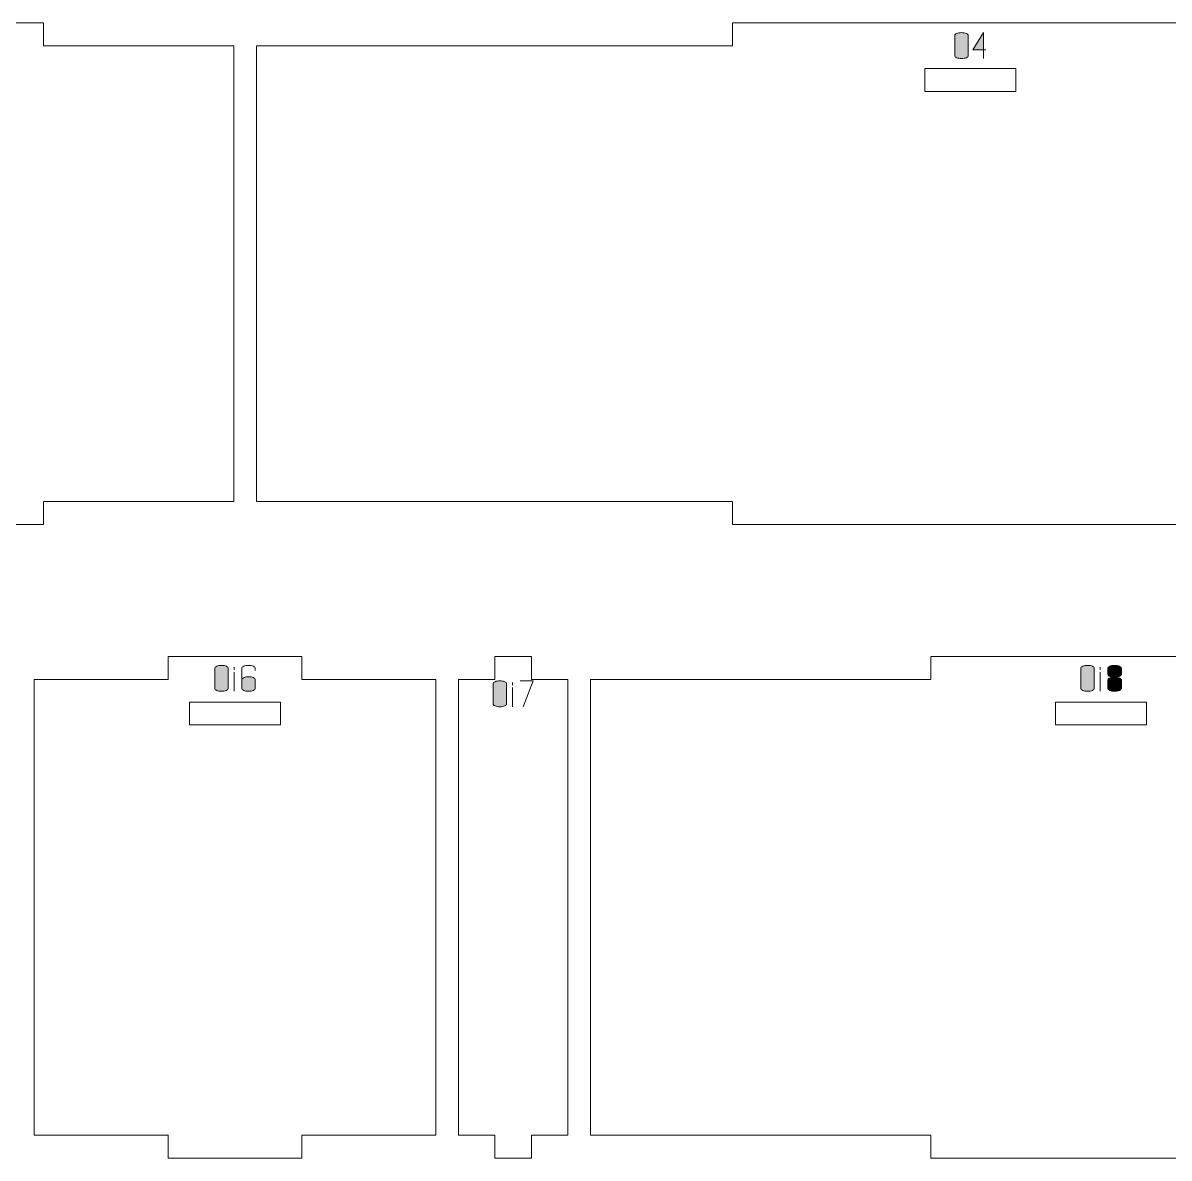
# Model space of a CAD drawing. Header units: centimetres. Extents: x -191 to 212, y -234 to 239.
# Drawn here: x -163.05 to -147.96, y 60.79 to 75.73 of the extents above; entities that cross this region are included whole.
import ezdxf

# ---------------------------------------------------------------- set-up
doc = ezdxf.new("R2010")
doc.units = ezdxf.units.CM
doc.header["$MEASUREMENT"] = 0
doc.layers.add('Capa 1', color=7, linetype='Continuous')

msp = doc.modelspace()

# ---------------------------------------------------------------- hatches: boundary and pattern name
at = {"layer": 'Capa 1', "true_color": 0x3e4095}
h = msp.add_hatch(color=175, dxfattribs=at)
edge = h.paths.add_edge_path()
edge.add_spline(control_points=[(-150.7807, 75.30062), (-150.7807, 75.29008), (-150.77222, 75.28111), (-150.75526, 75.2737), (-150.73831, 75.26629), (-150.71715, 75.26259), (-150.6918, 75.26259), (-150.66645, 75.26259), (-150.64529, 75.26629), (-150.62833, 75.2737), (-150.61138, 75.28111), (-150.6029, 75.29008), (-150.6029, 75.30062), (-150.6029, 75.30062), (-150.6029, 75.56534), (-150.6029, 75.56534), (-150.6029, 75.57588), (-150.61138, 75.58485), (-150.62833, 75.59226), (-150.64529, 75.59967), (-150.66645, 75.60337), (-150.6918, 75.60337), (-150.71715, 75.60337), (-150.73831, 75.59967), (-150.75526, 75.59226), (-150.77222, 75.58485), (-150.7807, 75.57588), (-150.7807, 75.56534), (-150.7807, 75.56534), (-150.7807, 75.30062), (-150.7807, 75.30062)], knot_values=[0, 0, 0, 0, 0.1, 0.1, 0.1, 0.2, 0.2, 0.2, 0.3, 0.3, 0.3, 0.4, 0.4, 0.4, 0.5, 0.5, 0.5, 0.6, 0.6, 0.6, 0.7, 0.7, 0.7, 0.8, 0.8, 0.8, 0.9, 0.9, 0.9, 1, 1, 1, 1], degree=3, periodic=1)
h = msp.add_hatch(color=175, dxfattribs=at)
edge = h.paths.add_edge_path()
edge.add_spline(control_points=[(-150.6029, 75.30062), (-150.6029, 75.29008), (-150.61138, 75.28111), (-150.62833, 75.2737), (-150.64529, 75.26629), (-150.66645, 75.26259), (-150.6918, 75.26259), (-150.71715, 75.26259), (-150.73831, 75.26629), (-150.75526, 75.2737), (-150.77222, 75.28111), (-150.7807, 75.29008), (-150.7807, 75.30062), (-150.7807, 75.30062), (-150.7807, 75.56534), (-150.7807, 75.56534), (-150.7807, 75.57588), (-150.77222, 75.58485), (-150.75526, 75.59226), (-150.73831, 75.59967), (-150.71715, 75.60337), (-150.6918, 75.60337), (-150.66645, 75.60337), (-150.64529, 75.59967), (-150.62833, 75.59226), (-150.61138, 75.58485), (-150.6029, 75.57588), (-150.6029, 75.56534), (-150.6029, 75.56534), (-150.6029, 75.30062), (-150.6029, 75.30062)], knot_values=[0, 0, 0, 0, 0.1, 0.1, 0.1, 0.2, 0.2, 0.2, 0.3, 0.3, 0.3, 0.4, 0.4, 0.4, 0.5, 0.5, 0.5, 0.6, 0.6, 0.6, 0.7, 0.7, 0.7, 0.8, 0.8, 0.8, 0.9, 0.9, 0.9, 1, 1, 1, 1], degree=3, periodic=1)
h = msp.add_hatch(color=175, dxfattribs=at)
edge = h.paths.add_edge_path()
edge.add_spline(control_points=[(-150.40386, 75.3752), (-150.40386, 75.3752), (-150.40386, 75.60387), (-150.40386, 75.60387), (-150.40386, 75.60387), (-150.54363, 75.3752), (-150.54363, 75.3752), (-150.54363, 75.3752), (-150.40386, 75.3752), (-150.40386, 75.3752)], knot_values=[0, 0, 0, 0, 0.33333333, 0.33333333, 0.33333333, 0.66666667, 0.66666667, 0.66666667, 1, 1, 1, 1], degree=3, periodic=1)
h = msp.add_hatch(color=175, dxfattribs=at)
edge = h.paths.add_edge_path()
edge.add_spline(control_points=[(-150.40386, 75.3752), (-150.40386, 75.3752), (-150.40386, 75.26259), (-150.40386, 75.26259), (-150.40386, 75.26259), (-150.40386, 75.3752), (-150.40386, 75.3752), (-150.40386, 75.3752), (-150.54363, 75.3752), (-150.54363, 75.3752), (-150.54363, 75.3752), (-150.40386, 75.60387), (-150.40386, 75.60387), (-150.40386, 75.60387), (-150.40386, 75.3752), (-150.40386, 75.3752), (-150.40386, 75.3752), (-150.37176, 75.3752), (-150.37176, 75.3752), (-150.37176, 75.3752), (-150.40386, 75.3752), (-150.40386, 75.3752)], knot_values=[0, 0, 0, 0, 0.14285714, 0.14285714, 0.14285714, 0.28571429, 0.28571429, 0.28571429, 0.42857143, 0.42857143, 0.42857143, 0.57142857, 0.57142857, 0.57142857, 0.71428571, 0.71428571, 0.71428571, 0.85714286, 0.85714286, 0.85714286, 1, 1, 1, 1], degree=3, periodic=1)
h = msp.add_hatch(color=175, dxfattribs=at)
edge = h.paths.add_edge_path()
edge.add_spline(control_points=[(-160.52142, 66.97348), (-160.52142, 66.96294), (-160.51294, 66.95397), (-160.49598, 66.94656), (-160.47903, 66.93915), (-160.45787, 66.93545), (-160.43252, 66.93545), (-160.40717, 66.93545), (-160.38601, 66.93915), (-160.36905, 66.94656), (-160.3521, 66.95397), (-160.34362, 66.96294), (-160.34362, 66.97348), (-160.34362, 66.97348), (-160.34362, 67.2382), (-160.34362, 67.2382), (-160.34362, 67.24874), (-160.3521, 67.25771), (-160.36905, 67.26512), (-160.38601, 67.27253), (-160.40717, 67.27623), (-160.43252, 67.27623), (-160.45787, 67.27623), (-160.47903, 67.27253), (-160.49598, 67.26512), (-160.51294, 67.25771), (-160.52142, 67.24874), (-160.52142, 67.2382), (-160.52142, 67.2382), (-160.52142, 66.97348), (-160.52142, 66.97348)], knot_values=[0, 0, 0, 0, 0.1, 0.1, 0.1, 0.2, 0.2, 0.2, 0.3, 0.3, 0.3, 0.4, 0.4, 0.4, 0.5, 0.5, 0.5, 0.6, 0.6, 0.6, 0.7, 0.7, 0.7, 0.8, 0.8, 0.8, 0.9, 0.9, 0.9, 1, 1, 1, 1], degree=3, periodic=1)
h = msp.add_hatch(color=175, dxfattribs=at)
edge = h.paths.add_edge_path()
edge.add_spline(control_points=[(-160.34362, 66.97348), (-160.34362, 66.96294), (-160.3521, 66.95397), (-160.36905, 66.94656), (-160.38601, 66.93915), (-160.40717, 66.93545), (-160.43252, 66.93545), (-160.45787, 66.93545), (-160.47903, 66.93915), (-160.49598, 66.94656), (-160.51294, 66.95397), (-160.52142, 66.96294), (-160.52142, 66.97348), (-160.52142, 66.97348), (-160.52142, 67.2382), (-160.52142, 67.2382), (-160.52142, 67.24874), (-160.51294, 67.25771), (-160.49598, 67.26512), (-160.47903, 67.27253), (-160.45787, 67.27623), (-160.43252, 67.27623), (-160.40717, 67.27623), (-160.38601, 67.27253), (-160.36905, 67.26512), (-160.3521, 67.25771), (-160.34362, 67.24874), (-160.34362, 67.2382), (-160.34362, 67.2382), (-160.34362, 66.97348), (-160.34362, 66.97348)], knot_values=[0, 0, 0, 0, 0.1, 0.1, 0.1, 0.2, 0.2, 0.2, 0.3, 0.3, 0.3, 0.4, 0.4, 0.4, 0.5, 0.5, 0.5, 0.6, 0.6, 0.6, 0.7, 0.7, 0.7, 0.8, 0.8, 0.8, 0.9, 0.9, 0.9, 1, 1, 1, 1], degree=3, periodic=1)
h = msp.add_hatch(color=175, dxfattribs=at)
edge = h.paths.add_edge_path()
edge.add_spline(control_points=[(-160.26805, 67.21845), (-160.26805, 67.21845), (-160.26756, 67.25352), (-160.26756, 67.25352), (-160.26756, 67.25352), (-160.26805, 67.21845), (-160.26805, 67.21845)], knot_values=[0, 0, 0, 0, 0.5, 0.5, 0.5, 1, 1, 1, 1], degree=3, periodic=1)
h = msp.add_hatch(color=175, dxfattribs=at)
edge = h.paths.add_edge_path()
edge.add_spline(control_points=[(-160.26805, 66.93545), (-160.26805, 66.93545), (-160.26805, 67.18733), (-160.26805, 67.18733), (-160.26805, 67.18733), (-160.26805, 66.93545), (-160.26805, 66.93545)], knot_values=[0, 0, 0, 0, 0.5, 0.5, 0.5, 1, 1, 1, 1], degree=3, periodic=1)
h = msp.add_hatch(color=175, dxfattribs=at)
edge = h.paths.add_edge_path()
edge.add_spline(control_points=[(-160.07692, 66.93545), (-160.10227, 66.93545), (-160.12343, 66.93915), (-160.14038, 66.94656), (-160.15734, 66.95397), (-160.16582, 66.96294), (-160.16582, 66.97348), (-160.16582, 66.97348), (-160.16582, 67.08856), (-160.16582, 67.08856), (-160.16582, 67.08856), (-160.16582, 67.2382), (-160.16582, 67.2382), (-160.16582, 67.24874), (-160.15734, 67.25771), (-160.14038, 67.26512), (-160.12343, 67.27253), (-160.10227, 67.27623), (-160.07692, 67.27623), (-160.05157, 67.27623), (-160.03041, 67.27253), (-160.01345, 67.26512), (-159.9965, 67.25771), (-159.98802, 67.24874), (-159.98802, 67.2382), (-159.98802, 67.2382), (-159.98802, 67.21055), (-159.98802, 67.21055), (-159.98802, 67.21055), (-159.98802, 67.2382), (-159.98802, 67.2382), (-159.98802, 67.24874), (-159.9965, 67.25771), (-160.01345, 67.26512), (-160.03041, 67.27253), (-160.05157, 67.27623), (-160.07692, 67.27623), (-160.10227, 67.27623), (-160.12343, 67.27253), (-160.14038, 67.26512), (-160.15734, 67.25771), (-160.16582, 67.24874), (-160.16582, 67.2382), (-160.16582, 67.2382), (-160.16582, 67.08856), (-160.16582, 67.08856), (-160.16582, 67.09843), (-160.15553, 67.10724), (-160.13495, 67.11498), (-160.11437, 67.12272), (-160.09503, 67.12659), (-160.07692, 67.12659), (-160.05157, 67.12659), (-160.03041, 67.12288), (-160.01345, 67.11547), (-159.9965, 67.10806), (-159.98802, 67.09909), (-159.98802, 67.08856), (-159.98802, 67.08856), (-159.98802, 66.97348), (-159.98802, 66.97348), (-159.98802, 66.96294), (-159.9965, 66.95397), (-160.01345, 66.94656), (-160.03041, 66.93915), (-160.05157, 66.93545), (-160.07692, 66.93545)], knot_values=[0, 0, 0, 0, 0.04545455, 0.04545455, 0.04545455, 0.09090909, 0.09090909, 0.09090909, 0.13636364, 0.13636364, 0.13636364, 0.18181818, 0.18181818, 0.18181818, 0.22727273, 0.22727273, 0.22727273, 0.27272727, 0.27272727, 0.27272727, 0.31818182, 0.31818182, 0.31818182, 0.36363636, 0.36363636, 0.36363636, 0.40909091, 0.40909091, 0.40909091, 0.45454545, 0.45454545, 0.45454545, 0.5, 0.5, 0.5, 0.54545455, 0.54545455, 0.54545455, 0.59090909, 0.59090909, 0.59090909, 0.63636364, 0.63636364, 0.63636364, 0.68181818, 0.68181818, 0.68181818, 0.72727273, 0.72727273, 0.72727273, 0.77272727, 0.77272727, 0.77272727, 0.81818182, 0.81818182, 0.81818182, 0.86363636, 0.86363636, 0.86363636, 0.90909091, 0.90909091, 0.90909091, 0.95454545, 0.95454545, 0.95454545, 1, 1, 1, 1], degree=3, periodic=1)
h = msp.add_hatch(color=175, dxfattribs=at)
edge = h.paths.add_edge_path()
edge.add_spline(control_points=[(-149.1216, 66.97348), (-149.1216, 66.96294), (-149.11312, 66.95397), (-149.09616, 66.94656), (-149.07921, 66.93915), (-149.05805, 66.93545), (-149.0327, 66.93545), (-149.00735, 66.93545), (-148.98619, 66.93915), (-148.96923, 66.94656), (-148.95228, 66.95397), (-148.9438, 66.96294), (-148.9438, 66.97348), (-148.9438, 66.97348), (-148.9438, 67.2382), (-148.9438, 67.2382), (-148.9438, 67.24874), (-148.95228, 67.25771), (-148.96923, 67.26512), (-148.98619, 67.27253), (-149.00735, 67.27623), (-149.0327, 67.27623), (-149.05805, 67.27623), (-149.07921, 67.27253), (-149.09616, 67.26512), (-149.11312, 67.25771), (-149.1216, 67.24874), (-149.1216, 67.2382), (-149.1216, 67.2382), (-149.1216, 66.97348), (-149.1216, 66.97348)], knot_values=[0, 0, 0, 0, 0.1, 0.1, 0.1, 0.2, 0.2, 0.2, 0.3, 0.3, 0.3, 0.4, 0.4, 0.4, 0.5, 0.5, 0.5, 0.6, 0.6, 0.6, 0.7, 0.7, 0.7, 0.8, 0.8, 0.8, 0.9, 0.9, 0.9, 1, 1, 1, 1], degree=3, periodic=1)
h = msp.add_hatch(color=175, dxfattribs=at)
edge = h.paths.add_edge_path()
edge.add_spline(control_points=[(-148.9438, 66.97348), (-148.9438, 66.96294), (-148.95228, 66.95397), (-148.96923, 66.94656), (-148.98619, 66.93915), (-149.00735, 66.93545), (-149.0327, 66.93545), (-149.05805, 66.93545), (-149.07921, 66.93915), (-149.09616, 66.94656), (-149.11312, 66.95397), (-149.1216, 66.96294), (-149.1216, 66.97348), (-149.1216, 66.97348), (-149.1216, 67.2382), (-149.1216, 67.2382), (-149.1216, 67.24874), (-149.11312, 67.25771), (-149.09616, 67.26512), (-149.07921, 67.27253), (-149.05805, 67.27623), (-149.0327, 67.27623), (-149.00735, 67.27623), (-148.98619, 67.27253), (-148.96923, 67.26512), (-148.95228, 67.25771), (-148.9438, 67.24874), (-148.9438, 67.2382), (-148.9438, 67.2382), (-148.9438, 66.97348), (-148.9438, 66.97348)], knot_values=[0, 0, 0, 0, 0.1, 0.1, 0.1, 0.2, 0.2, 0.2, 0.3, 0.3, 0.3, 0.4, 0.4, 0.4, 0.5, 0.5, 0.5, 0.6, 0.6, 0.6, 0.7, 0.7, 0.7, 0.8, 0.8, 0.8, 0.9, 0.9, 0.9, 1, 1, 1, 1], degree=3, periodic=1)
h = msp.add_hatch(color=175, dxfattribs=at)
edge = h.paths.add_edge_path()
edge.add_spline(control_points=[(-148.86823, 67.21845), (-148.86823, 67.21845), (-148.86774, 67.25352), (-148.86774, 67.25352), (-148.86774, 67.25352), (-148.86823, 67.21845), (-148.86823, 67.21845)], knot_values=[0, 0, 0, 0, 0.5, 0.5, 0.5, 1, 1, 1, 1], degree=3, periodic=1)
h = msp.add_hatch(color=175, dxfattribs=at)
edge = h.paths.add_edge_path()
edge.add_spline(control_points=[(-148.86823, 66.93545), (-148.86823, 66.93545), (-148.86823, 67.18733), (-148.86823, 67.18733), (-148.86823, 67.18733), (-148.86823, 66.93545), (-148.86823, 66.93545)], knot_values=[0, 0, 0, 0, 0.5, 0.5, 0.5, 1, 1, 1, 1], degree=3, periodic=1)
h = msp.add_hatch(color=175, dxfattribs=at)
edge = h.paths.add_edge_path()
edge.add_spline(control_points=[(-148.766, 67.15819), (-148.766, 67.14963), (-148.75991, 67.1419), (-148.74773, 67.13498), (-148.73554, 67.12807), (-148.712, 67.12346), (-148.6771, 67.12115), (-148.6422, 67.12346), (-148.61866, 67.12807), (-148.60647, 67.13498), (-148.59429, 67.1419), (-148.5882, 67.14963), (-148.5882, 67.15819), (-148.5882, 67.15819), (-148.5882, 67.2382), (-148.5882, 67.2382), (-148.5882, 67.24874), (-148.59668, 67.25771), (-148.61363, 67.26512), (-148.63059, 67.27253), (-148.65175, 67.27623), (-148.6771, 67.27623), (-148.70245, 67.27623), (-148.72361, 67.27253), (-148.74056, 67.26512), (-148.75752, 67.25771), (-148.766, 67.24874), (-148.766, 67.2382), (-148.766, 67.2382), (-148.766, 67.15819), (-148.766, 67.15819)], knot_values=[0, 0, 0, 0, 0.1, 0.1, 0.1, 0.2, 0.2, 0.2, 0.3, 0.3, 0.3, 0.4, 0.4, 0.4, 0.5, 0.5, 0.5, 0.6, 0.6, 0.6, 0.7, 0.7, 0.7, 0.8, 0.8, 0.8, 0.9, 0.9, 0.9, 1, 1, 1, 1], degree=3, periodic=1)
h = msp.add_hatch(color=175, dxfattribs=at)
edge = h.paths.add_edge_path()
edge.add_spline(control_points=[(-148.6771, 66.93545), (-148.70245, 66.93545), (-148.72361, 66.93915), (-148.74056, 66.94656), (-148.75752, 66.95397), (-148.766, 66.96294), (-148.766, 66.97348), (-148.766, 66.97348), (-148.766, 67.0846), (-148.766, 67.0846), (-148.766, 67.09349), (-148.75991, 67.10123), (-148.74773, 67.10782), (-148.73554, 67.1144), (-148.712, 67.11885), (-148.6771, 67.12115), (-148.712, 67.12346), (-148.73554, 67.12807), (-148.74773, 67.13498), (-148.75991, 67.1419), (-148.766, 67.14963), (-148.766, 67.15819), (-148.766, 67.15819), (-148.766, 67.2382), (-148.766, 67.2382), (-148.766, 67.24874), (-148.75752, 67.25771), (-148.74056, 67.26512), (-148.72361, 67.27253), (-148.70245, 67.27623), (-148.6771, 67.27623), (-148.65175, 67.27623), (-148.63059, 67.27253), (-148.61363, 67.26512), (-148.59668, 67.25771), (-148.5882, 67.24874), (-148.5882, 67.2382), (-148.5882, 67.2382), (-148.5882, 67.15819), (-148.5882, 67.15819), (-148.5882, 67.14963), (-148.59429, 67.1419), (-148.60647, 67.13498), (-148.61866, 67.12807), (-148.6422, 67.12346), (-148.6771, 67.12115), (-148.6422, 67.11885), (-148.61866, 67.1144), (-148.60647, 67.10782), (-148.59429, 67.10123), (-148.5882, 67.09349), (-148.5882, 67.0846), (-148.5882, 67.0846), (-148.5882, 66.97348), (-148.5882, 66.97348), (-148.5882, 66.96294), (-148.59668, 66.95397), (-148.61363, 66.94656), (-148.63059, 66.93915), (-148.65175, 66.93545), (-148.6771, 66.93545)], knot_values=[0, 0, 0, 0, 0.05, 0.05, 0.05, 0.1, 0.1, 0.1, 0.15, 0.15, 0.15, 0.2, 0.2, 0.2, 0.25, 0.25, 0.25, 0.3, 0.3, 0.3, 0.35, 0.35, 0.35, 0.4, 0.4, 0.4, 0.45, 0.45, 0.45, 0.5, 0.5, 0.5, 0.55, 0.55, 0.55, 0.6, 0.6, 0.6, 0.65, 0.65, 0.65, 0.7, 0.7, 0.7, 0.75, 0.75, 0.75, 0.8, 0.8, 0.8, 0.85, 0.85, 0.85, 0.9, 0.9, 0.9, 0.95, 0.95, 0.95, 1, 1, 1, 1], degree=3, periodic=1)
h = msp.add_hatch(color=175, dxfattribs=at)
edge = h.paths.add_edge_path()
edge.add_spline(control_points=[(-160.16582, 66.97348), (-160.16582, 66.96294), (-160.15734, 66.95397), (-160.14038, 66.94656), (-160.12343, 66.93915), (-160.10227, 66.93545), (-160.07692, 66.93545), (-160.05157, 66.93545), (-160.03041, 66.93915), (-160.01345, 66.94656), (-159.9965, 66.95397), (-159.98802, 66.96294), (-159.98802, 66.97348), (-159.98802, 66.97348), (-159.98802, 67.08856), (-159.98802, 67.08856), (-159.98802, 67.09909), (-159.9965, 67.10806), (-160.01345, 67.11547), (-160.03041, 67.12288), (-160.05157, 67.12659), (-160.07692, 67.12659), (-160.09503, 67.12659), (-160.11437, 67.12272), (-160.13495, 67.11498), (-160.15553, 67.10724), (-160.16582, 67.09843), (-160.16582, 67.08856), (-160.16582, 67.08856), (-160.16582, 66.97348), (-160.16582, 66.97348)], knot_values=[0, 0, 0, 0, 0.1, 0.1, 0.1, 0.2, 0.2, 0.2, 0.3, 0.3, 0.3, 0.4, 0.4, 0.4, 0.5, 0.5, 0.5, 0.6, 0.6, 0.6, 0.7, 0.7, 0.7, 0.8, 0.8, 0.8, 0.9, 0.9, 0.9, 1, 1, 1, 1], degree=3, periodic=1)
h = msp.add_hatch(color=175, dxfattribs=at)
edge = h.paths.add_edge_path()
edge.add_spline(control_points=[(-156.85751, 66.77028), (-156.85751, 66.75974), (-156.84903, 66.75077), (-156.83207, 66.74336), (-156.81512, 66.73595), (-156.79396, 66.73225), (-156.76861, 66.73225), (-156.74326, 66.73225), (-156.7221, 66.73595), (-156.70514, 66.74336), (-156.68819, 66.75077), (-156.67971, 66.75974), (-156.67971, 66.77028), (-156.67971, 66.77028), (-156.67971, 67.035), (-156.67971, 67.035), (-156.67971, 67.04554), (-156.68819, 67.05451), (-156.70514, 67.06192), (-156.7221, 67.06933), (-156.74326, 67.07303), (-156.76861, 67.07303), (-156.79396, 67.07303), (-156.81512, 67.06933), (-156.83207, 67.06192), (-156.84903, 67.05451), (-156.85751, 67.04554), (-156.85751, 67.035), (-156.85751, 67.035), (-156.85751, 66.77028), (-156.85751, 66.77028)], knot_values=[0, 0, 0, 0, 0.1, 0.1, 0.1, 0.2, 0.2, 0.2, 0.3, 0.3, 0.3, 0.4, 0.4, 0.4, 0.5, 0.5, 0.5, 0.6, 0.6, 0.6, 0.7, 0.7, 0.7, 0.8, 0.8, 0.8, 0.9, 0.9, 0.9, 1, 1, 1, 1], degree=3, periodic=1)
h = msp.add_hatch(color=175, dxfattribs=at)
edge = h.paths.add_edge_path()
edge.add_spline(control_points=[(-156.67971, 66.77028), (-156.67971, 66.75974), (-156.68819, 66.75077), (-156.70514, 66.74336), (-156.7221, 66.73595), (-156.74326, 66.73225), (-156.76861, 66.73225), (-156.79396, 66.73225), (-156.81512, 66.73595), (-156.83207, 66.74336), (-156.84903, 66.75077), (-156.85751, 66.75974), (-156.85751, 66.77028), (-156.85751, 66.77028), (-156.85751, 67.035), (-156.85751, 67.035), (-156.85751, 67.04554), (-156.84903, 67.05451), (-156.83207, 67.06192), (-156.81512, 67.06933), (-156.79396, 67.07303), (-156.76861, 67.07303), (-156.74326, 67.07303), (-156.7221, 67.06933), (-156.70514, 67.06192), (-156.68819, 67.05451), (-156.67971, 67.04554), (-156.67971, 67.035), (-156.67971, 67.035), (-156.67971, 66.77028), (-156.67971, 66.77028)], knot_values=[0, 0, 0, 0, 0.1, 0.1, 0.1, 0.2, 0.2, 0.2, 0.3, 0.3, 0.3, 0.4, 0.4, 0.4, 0.5, 0.5, 0.5, 0.6, 0.6, 0.6, 0.7, 0.7, 0.7, 0.8, 0.8, 0.8, 0.9, 0.9, 0.9, 1, 1, 1, 1], degree=3, periodic=1)
h = msp.add_hatch(color=175, dxfattribs=at)
edge = h.paths.add_edge_path()
edge.add_spline(control_points=[(-156.60414, 67.01525), (-156.60414, 67.01525), (-156.60365, 67.05032), (-156.60365, 67.05032), (-156.60365, 67.05032), (-156.60414, 67.01525), (-156.60414, 67.01525)], knot_values=[0, 0, 0, 0, 0.5, 0.5, 0.5, 1, 1, 1, 1], degree=3, periodic=1)
h = msp.add_hatch(color=175, dxfattribs=at)
edge = h.paths.add_edge_path()
edge.add_spline(control_points=[(-156.46042, 66.73225), (-156.46042, 66.73225), (-156.33004, 67.07303), (-156.33004, 67.07303), (-156.33004, 67.07303), (-156.50191, 67.07303), (-156.50191, 67.07303), (-156.50191, 67.07303), (-156.33004, 67.07303), (-156.33004, 67.07303), (-156.33004, 67.07303), (-156.46042, 66.73225), (-156.46042, 66.73225)], knot_values=[0, 0, 0, 0, 0.25, 0.25, 0.25, 0.5, 0.5, 0.5, 0.75, 0.75, 0.75, 1, 1, 1, 1], degree=3, periodic=1)
h = msp.add_hatch(color=175, dxfattribs=at)
edge = h.paths.add_edge_path()
edge.add_spline(control_points=[(-148.766, 66.97348), (-148.766, 66.96294), (-148.75752, 66.95397), (-148.74056, 66.94656), (-148.72361, 66.93915), (-148.70245, 66.93545), (-148.6771, 66.93545), (-148.65175, 66.93545), (-148.63059, 66.93915), (-148.61363, 66.94656), (-148.59668, 66.95397), (-148.5882, 66.96294), (-148.5882, 66.97348), (-148.5882, 66.97348), (-148.5882, 67.0846), (-148.5882, 67.0846), (-148.5882, 67.09349), (-148.59429, 67.10123), (-148.60647, 67.10782), (-148.61866, 67.1144), (-148.6422, 67.11885), (-148.6771, 67.12115), (-148.712, 67.11885), (-148.73554, 67.1144), (-148.74773, 67.10782), (-148.75991, 67.10123), (-148.766, 67.09349), (-148.766, 67.0846), (-148.766, 67.0846), (-148.766, 66.97348), (-148.766, 66.97348)], knot_values=[0, 0, 0, 0, 0.1, 0.1, 0.1, 0.2, 0.2, 0.2, 0.3, 0.3, 0.3, 0.4, 0.4, 0.4, 0.5, 0.5, 0.5, 0.6, 0.6, 0.6, 0.7, 0.7, 0.7, 0.8, 0.8, 0.8, 0.9, 0.9, 0.9, 1, 1, 1, 1], degree=3, periodic=1)
h = msp.add_hatch(color=175, dxfattribs=at)
edge = h.paths.add_edge_path()
edge.add_spline(control_points=[(-156.60414, 66.73225), (-156.60414, 66.73225), (-156.60414, 66.98413), (-156.60414, 66.98413), (-156.60414, 66.98413), (-156.60414, 66.73225), (-156.60414, 66.73225)], knot_values=[0, 0, 0, 0, 0.5, 0.5, 0.5, 1, 1, 1, 1], degree=3, periodic=1)

# ---------------------------------------------------------------- linework, layer by layer
at = {"layer": 'Capa 1', "color": 1, "lineweight": 9}
for points, knots in [([(-167.79004, 75.43087), (-167.79004, 75.43087), (-167.79004, 69.43087), (-167.79004, 69.43087), (-167.79004, 69.43087), (-165.28336, 69.43087), (-165.28336, 69.43087), (-165.28336, 69.43087), (-165.28336, 69.13087), (-165.28336, 69.13087), (-165.28336, 69.13087), (-162.77669, 69.13087), (-162.77669, 69.13087), (-162.77669, 69.13087), (-162.77669, 69.43087), (-162.77669, 69.43087), (-162.77669, 69.43087), (-160.27002, 69.43087), (-160.27002, 69.43087), (-160.27002, 69.43087), (-160.27002, 75.43087), (-160.27002, 75.43087), (-160.27002, 75.43087), (-162.77669, 75.43087), (-162.77669, 75.43087), (-162.77669, 75.43087), (-162.77669, 75.73087), (-162.77669, 75.73087), (-162.77669, 75.73087), (-165.28336, 75.73087), (-165.28336, 75.73087), (-165.28336, 75.73087), (-165.28336, 75.43087), (-165.28336, 75.43087), (-165.28336, 75.43087), (-167.79004, 75.43087), (-167.79004, 75.43087)], [0, 0, 0, 0, 0.08333333, 0.08333333, 0.08333333, 0.16666667, 0.16666667, 0.16666667, 0.25, 0.25, 0.25, 0.33333333, 0.33333333, 0.33333333, 0.41666667, 0.41666667, 0.41666667, 0.5, 0.5, 0.5, 0.58333333, 0.58333333, 0.58333333, 0.66666667, 0.66666667, 0.66666667, 0.75, 0.75, 0.75, 0.83333333, 0.83333333, 0.83333333, 0.91666667, 0.91666667, 0.91666667, 1, 1, 1, 1]), ([(-159.97002, 75.43087), (-159.97002, 75.43087), (-159.97002, 69.43087), (-159.97002, 69.43087), (-159.97002, 69.43087), (-153.7075, 69.43087), (-153.7075, 69.43087), (-153.7075, 69.43087), (-153.7075, 69.13087), (-153.7075, 69.13087), (-153.7075, 69.13087), (-147.44497, 69.13087), (-147.44497, 69.13087), (-147.44497, 69.13087), (-147.44497, 69.43087), (-147.44497, 69.43087), (-147.44497, 69.43087), (-141.18245, 69.43087), (-141.18245, 69.43087), (-141.18245, 69.43087), (-141.18245, 75.43087), (-141.18245, 75.43087), (-141.18245, 75.43087), (-147.44497, 75.43087), (-147.44497, 75.43087), (-147.44497, 75.43087), (-147.44497, 75.73087), (-147.44497, 75.73087), (-147.44497, 75.73087), (-153.7075, 75.73087), (-153.7075, 75.73087), (-153.7075, 75.73087), (-153.7075, 75.43087), (-153.7075, 75.43087), (-153.7075, 75.43087), (-159.97002, 75.43087), (-159.97002, 75.43087)], [0, 0, 0, 0, 0.08333333, 0.08333333, 0.08333333, 0.16666667, 0.16666667, 0.16666667, 0.25, 0.25, 0.25, 0.33333333, 0.33333333, 0.33333333, 0.41666667, 0.41666667, 0.41666667, 0.5, 0.5, 0.5, 0.58333333, 0.58333333, 0.58333333, 0.66666667, 0.66666667, 0.66666667, 0.75, 0.75, 0.75, 0.83333333, 0.83333333, 0.83333333, 0.91666667, 0.91666667, 0.91666667, 1, 1, 1, 1]), ([(-151.17623, 74.83051), (-151.17623, 74.83051), (-149.97623, 74.83051), (-149.97623, 74.83051), (-149.97623, 74.83051), (-149.97623, 75.13051), (-149.97623, 75.13051), (-149.97623, 75.13051), (-151.17623, 75.13051), (-151.17623, 75.13051), (-151.17623, 75.13051), (-151.17623, 74.83051), (-151.17623, 74.83051)], [0, 0, 0, 0, 0.25, 0.25, 0.25, 0.5, 0.5, 0.5, 0.75, 0.75, 0.75, 1, 1, 1, 1]), ([(-162.89657, 67.09265), (-162.89657, 67.09265), (-162.89657, 61.09265), (-162.89657, 61.09265), (-162.89657, 61.09265), (-161.13534, 61.09265), (-161.13534, 61.09265), (-161.13534, 61.09265), (-161.13534, 60.79265), (-161.13534, 60.79265), (-161.13534, 60.79265), (-159.37411, 60.79265), (-159.37411, 60.79265), (-159.37411, 60.79265), (-159.37411, 61.09265), (-159.37411, 61.09265), (-159.37411, 61.09265), (-157.61288, 61.09265), (-157.61288, 61.09265), (-157.61288, 61.09265), (-157.61288, 67.09265), (-157.61288, 67.09265), (-157.61288, 67.09265), (-159.37411, 67.09265), (-159.37411, 67.09265), (-159.37411, 67.09265), (-159.37411, 67.39265), (-159.37411, 67.39265), (-159.37411, 67.39265), (-161.13534, 67.39265), (-161.13534, 67.39265), (-161.13534, 67.39265), (-161.13534, 67.09265), (-161.13534, 67.09265), (-161.13534, 67.09265), (-162.89657, 67.09265), (-162.89657, 67.09265)], [0, 0, 0, 0, 0.08333333, 0.08333333, 0.08333333, 0.16666667, 0.16666667, 0.16666667, 0.25, 0.25, 0.25, 0.33333333, 0.33333333, 0.33333333, 0.41666667, 0.41666667, 0.41666667, 0.5, 0.5, 0.5, 0.58333333, 0.58333333, 0.58333333, 0.66666667, 0.66666667, 0.66666667, 0.75, 0.75, 0.75, 0.83333333, 0.83333333, 0.83333333, 0.91666667, 0.91666667, 0.91666667, 1, 1, 1, 1]), ([(-157.31288, 67.09265), (-157.31288, 67.09265), (-157.31288, 61.09265), (-157.31288, 61.09265), (-157.31288, 61.09265), (-156.83348, 61.09265), (-156.83348, 61.09265), (-156.83348, 61.09265), (-156.83348, 60.79265), (-156.83348, 60.79265), (-156.83348, 60.79265), (-156.35407, 60.79265), (-156.35407, 60.79265), (-156.35407, 60.79265), (-156.35407, 61.09265), (-156.35407, 61.09265), (-156.35407, 61.09265), (-155.87467, 61.09265), (-155.87467, 61.09265), (-155.87467, 61.09265), (-155.87467, 67.09265), (-155.87467, 67.09265), (-155.87467, 67.09265), (-156.35407, 67.09265), (-156.35407, 67.09265), (-156.35407, 67.09265), (-156.35407, 67.39265), (-156.35407, 67.39265), (-156.35407, 67.39265), (-156.83348, 67.39265), (-156.83348, 67.39265), (-156.83348, 67.39265), (-156.83348, 67.09265), (-156.83348, 67.09265), (-156.83348, 67.09265), (-157.31288, 67.09265), (-157.31288, 67.09265)], [0, 0, 0, 0, 0.08333333, 0.08333333, 0.08333333, 0.16666667, 0.16666667, 0.16666667, 0.25, 0.25, 0.25, 0.33333333, 0.33333333, 0.33333333, 0.41666667, 0.41666667, 0.41666667, 0.5, 0.5, 0.5, 0.58333333, 0.58333333, 0.58333333, 0.66666667, 0.66666667, 0.66666667, 0.75, 0.75, 0.75, 0.83333333, 0.83333333, 0.83333333, 0.91666667, 0.91666667, 0.91666667, 1, 1, 1, 1]), ([(-155.57467, 67.09265), (-155.57467, 67.09265), (-155.57467, 61.09265), (-155.57467, 61.09265), (-155.57467, 61.09265), (-151.09482, 61.09265), (-151.09482, 61.09265), (-151.09482, 61.09265), (-151.09482, 60.79265), (-151.09482, 60.79265), (-151.09482, 60.79265), (-146.61497, 60.79265), (-146.61497, 60.79265), (-146.61497, 60.79265), (-146.61497, 61.09265), (-146.61497, 61.09265), (-146.61497, 61.09265), (-142.13513, 61.09265), (-142.13513, 61.09265), (-142.13513, 61.09265), (-142.13513, 67.09265), (-142.13513, 67.09265), (-142.13513, 67.09265), (-146.61497, 67.09265), (-146.61497, 67.09265), (-146.61497, 67.09265), (-146.61497, 67.39265), (-146.61497, 67.39265), (-146.61497, 67.39265), (-151.09482, 67.39265), (-151.09482, 67.39265), (-151.09482, 67.39265), (-151.09482, 67.09265), (-151.09482, 67.09265), (-151.09482, 67.09265), (-155.57467, 67.09265), (-155.57467, 67.09265)], [0, 0, 0, 0, 0.08333333, 0.08333333, 0.08333333, 0.16666667, 0.16666667, 0.16666667, 0.25, 0.25, 0.25, 0.33333333, 0.33333333, 0.33333333, 0.41666667, 0.41666667, 0.41666667, 0.5, 0.5, 0.5, 0.58333333, 0.58333333, 0.58333333, 0.66666667, 0.66666667, 0.66666667, 0.75, 0.75, 0.75, 0.83333333, 0.83333333, 0.83333333, 0.91666667, 0.91666667, 0.91666667, 1, 1, 1, 1]), ([(-160.85472, 66.49251), (-160.85472, 66.49251), (-159.65472, 66.49251), (-159.65472, 66.49251), (-159.65472, 66.49251), (-159.65472, 66.79251), (-159.65472, 66.79251), (-159.65472, 66.79251), (-160.85472, 66.79251), (-160.85472, 66.79251), (-160.85472, 66.79251), (-160.85472, 66.49251), (-160.85472, 66.49251)], [0, 0, 0, 0, 0.25, 0.25, 0.25, 0.5, 0.5, 0.5, 0.75, 0.75, 0.75, 1, 1, 1, 1]), ([(-149.4549, 66.49251), (-149.4549, 66.49251), (-148.2549, 66.49251), (-148.2549, 66.49251), (-148.2549, 66.49251), (-148.2549, 66.79251), (-148.2549, 66.79251), (-148.2549, 66.79251), (-149.4549, 66.79251), (-149.4549, 66.79251), (-149.4549, 66.79251), (-149.4549, 66.49251), (-149.4549, 66.49251)], [0, 0, 0, 0, 0.25, 0.25, 0.25, 0.5, 0.5, 0.5, 0.75, 0.75, 0.75, 1, 1, 1, 1])]:
    msp.add_open_spline(points, degree=3, knots=knots, dxfattribs=at)
at = {"layer": 'Capa 1', "color": 114, "lineweight": 9}
for points, knots in [([(-150.7807, 75.30062), (-150.7807, 75.29008), (-150.77222, 75.28111), (-150.75526, 75.2737), (-150.73831, 75.26629), (-150.71715, 75.26259), (-150.6918, 75.26259), (-150.66645, 75.26259), (-150.64529, 75.26629), (-150.62833, 75.2737), (-150.61138, 75.28111), (-150.6029, 75.29008), (-150.6029, 75.30062), (-150.6029, 75.30062), (-150.6029, 75.56534), (-150.6029, 75.56534), (-150.6029, 75.57588), (-150.61138, 75.58485), (-150.62833, 75.59226), (-150.64529, 75.59967), (-150.66645, 75.60337), (-150.6918, 75.60337), (-150.71715, 75.60337), (-150.73831, 75.59967), (-150.75526, 75.59226), (-150.77222, 75.58485), (-150.7807, 75.57588), (-150.7807, 75.56534), (-150.7807, 75.56534), (-150.7807, 75.30062), (-150.7807, 75.30062)], [0, 0, 0, 0, 0.1, 0.1, 0.1, 0.2, 0.2, 0.2, 0.3, 0.3, 0.3, 0.4, 0.4, 0.4, 0.5, 0.5, 0.5, 0.6, 0.6, 0.6, 0.7, 0.7, 0.7, 0.8, 0.8, 0.8, 0.9, 0.9, 0.9, 1, 1, 1, 1]), ([(-150.6029, 75.30062), (-150.6029, 75.29008), (-150.61138, 75.28111), (-150.62833, 75.2737), (-150.64529, 75.26629), (-150.66645, 75.26259), (-150.6918, 75.26259), (-150.71715, 75.26259), (-150.73831, 75.26629), (-150.75526, 75.2737), (-150.77222, 75.28111), (-150.7807, 75.29008), (-150.7807, 75.30062), (-150.7807, 75.30062), (-150.7807, 75.56534), (-150.7807, 75.56534), (-150.7807, 75.57588), (-150.77222, 75.58485), (-150.75526, 75.59226), (-150.73831, 75.59967), (-150.71715, 75.60337), (-150.6918, 75.60337), (-150.66645, 75.60337), (-150.64529, 75.59967), (-150.62833, 75.59226), (-150.61138, 75.58485), (-150.6029, 75.57588), (-150.6029, 75.56534), (-150.6029, 75.56534), (-150.6029, 75.30062), (-150.6029, 75.30062)], [0, 0, 0, 0, 0.1, 0.1, 0.1, 0.2, 0.2, 0.2, 0.3, 0.3, 0.3, 0.4, 0.4, 0.4, 0.5, 0.5, 0.5, 0.6, 0.6, 0.6, 0.7, 0.7, 0.7, 0.8, 0.8, 0.8, 0.9, 0.9, 0.9, 1, 1, 1, 1]), ([(-150.40386, 75.3752), (-150.40386, 75.3752), (-150.40386, 75.60387), (-150.40386, 75.60387), (-150.40386, 75.60387), (-150.54363, 75.3752), (-150.54363, 75.3752), (-150.54363, 75.3752), (-150.40386, 75.3752), (-150.40386, 75.3752)], [0, 0, 0, 0, 0.33333333, 0.33333333, 0.33333333, 0.66666667, 0.66666667, 0.66666667, 1, 1, 1, 1]), ([(-150.40386, 75.3752), (-150.40386, 75.3752), (-150.40386, 75.26259), (-150.40386, 75.26259), (-150.40386, 75.26259), (-150.40386, 75.3752), (-150.40386, 75.3752), (-150.40386, 75.3752), (-150.54363, 75.3752), (-150.54363, 75.3752), (-150.54363, 75.3752), (-150.40386, 75.60387), (-150.40386, 75.60387), (-150.40386, 75.60387), (-150.40386, 75.3752), (-150.40386, 75.3752), (-150.40386, 75.3752), (-150.37176, 75.3752), (-150.37176, 75.3752), (-150.37176, 75.3752), (-150.40386, 75.3752), (-150.40386, 75.3752)], [0, 0, 0, 0, 0.14285714, 0.14285714, 0.14285714, 0.28571429, 0.28571429, 0.28571429, 0.42857143, 0.42857143, 0.42857143, 0.57142857, 0.57142857, 0.57142857, 0.71428571, 0.71428571, 0.71428571, 0.85714286, 0.85714286, 0.85714286, 1, 1, 1, 1]), ([(-160.52142, 66.97348), (-160.52142, 66.96294), (-160.51294, 66.95397), (-160.49598, 66.94656), (-160.47903, 66.93915), (-160.45787, 66.93545), (-160.43252, 66.93545), (-160.40717, 66.93545), (-160.38601, 66.93915), (-160.36905, 66.94656), (-160.3521, 66.95397), (-160.34362, 66.96294), (-160.34362, 66.97348), (-160.34362, 66.97348), (-160.34362, 67.2382), (-160.34362, 67.2382), (-160.34362, 67.24874), (-160.3521, 67.25771), (-160.36905, 67.26512), (-160.38601, 67.27253), (-160.40717, 67.27623), (-160.43252, 67.27623), (-160.45787, 67.27623), (-160.47903, 67.27253), (-160.49598, 67.26512), (-160.51294, 67.25771), (-160.52142, 67.24874), (-160.52142, 67.2382), (-160.52142, 67.2382), (-160.52142, 66.97348), (-160.52142, 66.97348)], [0, 0, 0, 0, 0.1, 0.1, 0.1, 0.2, 0.2, 0.2, 0.3, 0.3, 0.3, 0.4, 0.4, 0.4, 0.5, 0.5, 0.5, 0.6, 0.6, 0.6, 0.7, 0.7, 0.7, 0.8, 0.8, 0.8, 0.9, 0.9, 0.9, 1, 1, 1, 1]), ([(-160.34362, 66.97348), (-160.34362, 66.96294), (-160.3521, 66.95397), (-160.36905, 66.94656), (-160.38601, 66.93915), (-160.40717, 66.93545), (-160.43252, 66.93545), (-160.45787, 66.93545), (-160.47903, 66.93915), (-160.49598, 66.94656), (-160.51294, 66.95397), (-160.52142, 66.96294), (-160.52142, 66.97348), (-160.52142, 66.97348), (-160.52142, 67.2382), (-160.52142, 67.2382), (-160.52142, 67.24874), (-160.51294, 67.25771), (-160.49598, 67.26512), (-160.47903, 67.27253), (-160.45787, 67.27623), (-160.43252, 67.27623), (-160.40717, 67.27623), (-160.38601, 67.27253), (-160.36905, 67.26512), (-160.3521, 67.25771), (-160.34362, 67.24874), (-160.34362, 67.2382), (-160.34362, 67.2382), (-160.34362, 66.97348), (-160.34362, 66.97348)], [0, 0, 0, 0, 0.1, 0.1, 0.1, 0.2, 0.2, 0.2, 0.3, 0.3, 0.3, 0.4, 0.4, 0.4, 0.5, 0.5, 0.5, 0.6, 0.6, 0.6, 0.7, 0.7, 0.7, 0.8, 0.8, 0.8, 0.9, 0.9, 0.9, 1, 1, 1, 1]), ([(-160.26805, 67.21845), (-160.26805, 67.21845), (-160.26756, 67.25352), (-160.26756, 67.25352), (-160.26756, 67.25352), (-160.26805, 67.21845), (-160.26805, 67.21845)], [0, 0, 0, 0, 0.5, 0.5, 0.5, 1, 1, 1, 1]), ([(-160.26805, 66.93545), (-160.26805, 66.93545), (-160.26805, 67.18733), (-160.26805, 67.18733), (-160.26805, 67.18733), (-160.26805, 66.93545), (-160.26805, 66.93545)], [0, 0, 0, 0, 0.5, 0.5, 0.5, 1, 1, 1, 1]), ([(-160.07692, 66.93545), (-160.10227, 66.93545), (-160.12343, 66.93915), (-160.14038, 66.94656), (-160.15734, 66.95397), (-160.16582, 66.96294), (-160.16582, 66.97348), (-160.16582, 66.97348), (-160.16582, 67.08856), (-160.16582, 67.08856), (-160.16582, 67.08856), (-160.16582, 67.2382), (-160.16582, 67.2382), (-160.16582, 67.24874), (-160.15734, 67.25771), (-160.14038, 67.26512), (-160.12343, 67.27253), (-160.10227, 67.27623), (-160.07692, 67.27623), (-160.05157, 67.27623), (-160.03041, 67.27253), (-160.01345, 67.26512), (-159.9965, 67.25771), (-159.98802, 67.24874), (-159.98802, 67.2382), (-159.98802, 67.2382), (-159.98802, 67.21055), (-159.98802, 67.21055), (-159.98802, 67.21055), (-159.98802, 67.2382), (-159.98802, 67.2382), (-159.98802, 67.24874), (-159.9965, 67.25771), (-160.01345, 67.26512), (-160.03041, 67.27253), (-160.05157, 67.27623), (-160.07692, 67.27623), (-160.10227, 67.27623), (-160.12343, 67.27253), (-160.14038, 67.26512), (-160.15734, 67.25771), (-160.16582, 67.24874), (-160.16582, 67.2382), (-160.16582, 67.2382), (-160.16582, 67.08856), (-160.16582, 67.08856), (-160.16582, 67.09843), (-160.15553, 67.10724), (-160.13495, 67.11498), (-160.11437, 67.12272), (-160.09503, 67.12659), (-160.07692, 67.12659), (-160.05157, 67.12659), (-160.03041, 67.12288), (-160.01345, 67.11547), (-159.9965, 67.10806), (-159.98802, 67.09909), (-159.98802, 67.08856), (-159.98802, 67.08856), (-159.98802, 66.97348), (-159.98802, 66.97348), (-159.98802, 66.96294), (-159.9965, 66.95397), (-160.01345, 66.94656), (-160.03041, 66.93915), (-160.05157, 66.93545), (-160.07692, 66.93545)], [0, 0, 0, 0, 0.04545455, 0.04545455, 0.04545455, 0.09090909, 0.09090909, 0.09090909, 0.13636364, 0.13636364, 0.13636364, 0.18181818, 0.18181818, 0.18181818, 0.22727273, 0.22727273, 0.22727273, 0.27272727, 0.27272727, 0.27272727, 0.31818182, 0.31818182, 0.31818182, 0.36363636, 0.36363636, 0.36363636, 0.40909091, 0.40909091, 0.40909091, 0.45454545, 0.45454545, 0.45454545, 0.5, 0.5, 0.5, 0.54545455, 0.54545455, 0.54545455, 0.59090909, 0.59090909, 0.59090909, 0.63636364, 0.63636364, 0.63636364, 0.68181818, 0.68181818, 0.68181818, 0.72727273, 0.72727273, 0.72727273, 0.77272727, 0.77272727, 0.77272727, 0.81818182, 0.81818182, 0.81818182, 0.86363636, 0.86363636, 0.86363636, 0.90909091, 0.90909091, 0.90909091, 0.95454545, 0.95454545, 0.95454545, 1, 1, 1, 1]), ([(-149.1216, 66.97348), (-149.1216, 66.96294), (-149.11312, 66.95397), (-149.09616, 66.94656), (-149.07921, 66.93915), (-149.05805, 66.93545), (-149.0327, 66.93545), (-149.00735, 66.93545), (-148.98619, 66.93915), (-148.96923, 66.94656), (-148.95228, 66.95397), (-148.9438, 66.96294), (-148.9438, 66.97348), (-148.9438, 66.97348), (-148.9438, 67.2382), (-148.9438, 67.2382), (-148.9438, 67.24874), (-148.95228, 67.25771), (-148.96923, 67.26512), (-148.98619, 67.27253), (-149.00735, 67.27623), (-149.0327, 67.27623), (-149.05805, 67.27623), (-149.07921, 67.27253), (-149.09616, 67.26512), (-149.11312, 67.25771), (-149.1216, 67.24874), (-149.1216, 67.2382), (-149.1216, 67.2382), (-149.1216, 66.97348), (-149.1216, 66.97348)], [0, 0, 0, 0, 0.1, 0.1, 0.1, 0.2, 0.2, 0.2, 0.3, 0.3, 0.3, 0.4, 0.4, 0.4, 0.5, 0.5, 0.5, 0.6, 0.6, 0.6, 0.7, 0.7, 0.7, 0.8, 0.8, 0.8, 0.9, 0.9, 0.9, 1, 1, 1, 1]), ([(-148.9438, 66.97348), (-148.9438, 66.96294), (-148.95228, 66.95397), (-148.96923, 66.94656), (-148.98619, 66.93915), (-149.00735, 66.93545), (-149.0327, 66.93545), (-149.05805, 66.93545), (-149.07921, 66.93915), (-149.09616, 66.94656), (-149.11312, 66.95397), (-149.1216, 66.96294), (-149.1216, 66.97348), (-149.1216, 66.97348), (-149.1216, 67.2382), (-149.1216, 67.2382), (-149.1216, 67.24874), (-149.11312, 67.25771), (-149.09616, 67.26512), (-149.07921, 67.27253), (-149.05805, 67.27623), (-149.0327, 67.27623), (-149.00735, 67.27623), (-148.98619, 67.27253), (-148.96923, 67.26512), (-148.95228, 67.25771), (-148.9438, 67.24874), (-148.9438, 67.2382), (-148.9438, 67.2382), (-148.9438, 66.97348), (-148.9438, 66.97348)], [0, 0, 0, 0, 0.1, 0.1, 0.1, 0.2, 0.2, 0.2, 0.3, 0.3, 0.3, 0.4, 0.4, 0.4, 0.5, 0.5, 0.5, 0.6, 0.6, 0.6, 0.7, 0.7, 0.7, 0.8, 0.8, 0.8, 0.9, 0.9, 0.9, 1, 1, 1, 1]), ([(-148.86823, 67.21845), (-148.86823, 67.21845), (-148.86774, 67.25352), (-148.86774, 67.25352), (-148.86774, 67.25352), (-148.86823, 67.21845), (-148.86823, 67.21845)], [0, 0, 0, 0, 0.5, 0.5, 0.5, 1, 1, 1, 1]), ([(-148.86823, 66.93545), (-148.86823, 66.93545), (-148.86823, 67.18733), (-148.86823, 67.18733), (-148.86823, 67.18733), (-148.86823, 66.93545), (-148.86823, 66.93545)], [0, 0, 0, 0, 0.5, 0.5, 0.5, 1, 1, 1, 1]), ([(-148.766, 67.15819), (-148.766, 67.14963), (-148.75991, 67.1419), (-148.74773, 67.13498), (-148.73554, 67.12807), (-148.712, 67.12346), (-148.6771, 67.12115), (-148.6422, 67.12346), (-148.61866, 67.12807), (-148.60647, 67.13498), (-148.59429, 67.1419), (-148.5882, 67.14963), (-148.5882, 67.15819), (-148.5882, 67.15819), (-148.5882, 67.2382), (-148.5882, 67.2382), (-148.5882, 67.24874), (-148.59668, 67.25771), (-148.61363, 67.26512), (-148.63059, 67.27253), (-148.65175, 67.27623), (-148.6771, 67.27623), (-148.70245, 67.27623), (-148.72361, 67.27253), (-148.74056, 67.26512), (-148.75752, 67.25771), (-148.766, 67.24874), (-148.766, 67.2382), (-148.766, 67.2382), (-148.766, 67.15819), (-148.766, 67.15819)], [0, 0, 0, 0, 0.1, 0.1, 0.1, 0.2, 0.2, 0.2, 0.3, 0.3, 0.3, 0.4, 0.4, 0.4, 0.5, 0.5, 0.5, 0.6, 0.6, 0.6, 0.7, 0.7, 0.7, 0.8, 0.8, 0.8, 0.9, 0.9, 0.9, 1, 1, 1, 1]), ([(-148.6771, 66.93545), (-148.70245, 66.93545), (-148.72361, 66.93915), (-148.74056, 66.94656), (-148.75752, 66.95397), (-148.766, 66.96294), (-148.766, 66.97348), (-148.766, 66.97348), (-148.766, 67.0846), (-148.766, 67.0846), (-148.766, 67.09349), (-148.75991, 67.10123), (-148.74773, 67.10782), (-148.73554, 67.1144), (-148.712, 67.11885), (-148.6771, 67.12115), (-148.712, 67.12346), (-148.73554, 67.12807), (-148.74773, 67.13498), (-148.75991, 67.1419), (-148.766, 67.14963), (-148.766, 67.15819), (-148.766, 67.15819), (-148.766, 67.2382), (-148.766, 67.2382), (-148.766, 67.24874), (-148.75752, 67.25771), (-148.74056, 67.26512), (-148.72361, 67.27253), (-148.70245, 67.27623), (-148.6771, 67.27623), (-148.65175, 67.27623), (-148.63059, 67.27253), (-148.61363, 67.26512), (-148.59668, 67.25771), (-148.5882, 67.24874), (-148.5882, 67.2382), (-148.5882, 67.2382), (-148.5882, 67.15819), (-148.5882, 67.15819), (-148.5882, 67.14963), (-148.59429, 67.1419), (-148.60647, 67.13498), (-148.61866, 67.12807), (-148.6422, 67.12346), (-148.6771, 67.12115), (-148.6422, 67.11885), (-148.61866, 67.1144), (-148.60647, 67.10782), (-148.59429, 67.10123), (-148.5882, 67.09349), (-148.5882, 67.0846), (-148.5882, 67.0846), (-148.5882, 66.97348), (-148.5882, 66.97348), (-148.5882, 66.96294), (-148.59668, 66.95397), (-148.61363, 66.94656), (-148.63059, 66.93915), (-148.65175, 66.93545), (-148.6771, 66.93545)], [0, 0, 0, 0, 0.05, 0.05, 0.05, 0.1, 0.1, 0.1, 0.15, 0.15, 0.15, 0.2, 0.2, 0.2, 0.25, 0.25, 0.25, 0.3, 0.3, 0.3, 0.35, 0.35, 0.35, 0.4, 0.4, 0.4, 0.45, 0.45, 0.45, 0.5, 0.5, 0.5, 0.55, 0.55, 0.55, 0.6, 0.6, 0.6, 0.65, 0.65, 0.65, 0.7, 0.7, 0.7, 0.75, 0.75, 0.75, 0.8, 0.8, 0.8, 0.85, 0.85, 0.85, 0.9, 0.9, 0.9, 0.95, 0.95, 0.95, 1, 1, 1, 1]), ([(-160.16582, 66.97348), (-160.16582, 66.96294), (-160.15734, 66.95397), (-160.14038, 66.94656), (-160.12343, 66.93915), (-160.10227, 66.93545), (-160.07692, 66.93545), (-160.05157, 66.93545), (-160.03041, 66.93915), (-160.01345, 66.94656), (-159.9965, 66.95397), (-159.98802, 66.96294), (-159.98802, 66.97348), (-159.98802, 66.97348), (-159.98802, 67.08856), (-159.98802, 67.08856), (-159.98802, 67.09909), (-159.9965, 67.10806), (-160.01345, 67.11547), (-160.03041, 67.12288), (-160.05157, 67.12659), (-160.07692, 67.12659), (-160.09503, 67.12659), (-160.11437, 67.12272), (-160.13495, 67.11498), (-160.15553, 67.10724), (-160.16582, 67.09843), (-160.16582, 67.08856), (-160.16582, 67.08856), (-160.16582, 66.97348), (-160.16582, 66.97348)], [0, 0, 0, 0, 0.1, 0.1, 0.1, 0.2, 0.2, 0.2, 0.3, 0.3, 0.3, 0.4, 0.4, 0.4, 0.5, 0.5, 0.5, 0.6, 0.6, 0.6, 0.7, 0.7, 0.7, 0.8, 0.8, 0.8, 0.9, 0.9, 0.9, 1, 1, 1, 1]), ([(-156.85751, 66.77028), (-156.85751, 66.75974), (-156.84903, 66.75077), (-156.83207, 66.74336), (-156.81512, 66.73595), (-156.79396, 66.73225), (-156.76861, 66.73225), (-156.74326, 66.73225), (-156.7221, 66.73595), (-156.70514, 66.74336), (-156.68819, 66.75077), (-156.67971, 66.75974), (-156.67971, 66.77028), (-156.67971, 66.77028), (-156.67971, 67.035), (-156.67971, 67.035), (-156.67971, 67.04554), (-156.68819, 67.05451), (-156.70514, 67.06192), (-156.7221, 67.06933), (-156.74326, 67.07303), (-156.76861, 67.07303), (-156.79396, 67.07303), (-156.81512, 67.06933), (-156.83207, 67.06192), (-156.84903, 67.05451), (-156.85751, 67.04554), (-156.85751, 67.035), (-156.85751, 67.035), (-156.85751, 66.77028), (-156.85751, 66.77028)], [0, 0, 0, 0, 0.1, 0.1, 0.1, 0.2, 0.2, 0.2, 0.3, 0.3, 0.3, 0.4, 0.4, 0.4, 0.5, 0.5, 0.5, 0.6, 0.6, 0.6, 0.7, 0.7, 0.7, 0.8, 0.8, 0.8, 0.9, 0.9, 0.9, 1, 1, 1, 1]), ([(-156.67971, 66.77028), (-156.67971, 66.75974), (-156.68819, 66.75077), (-156.70514, 66.74336), (-156.7221, 66.73595), (-156.74326, 66.73225), (-156.76861, 66.73225), (-156.79396, 66.73225), (-156.81512, 66.73595), (-156.83207, 66.74336), (-156.84903, 66.75077), (-156.85751, 66.75974), (-156.85751, 66.77028), (-156.85751, 66.77028), (-156.85751, 67.035), (-156.85751, 67.035), (-156.85751, 67.04554), (-156.84903, 67.05451), (-156.83207, 67.06192), (-156.81512, 67.06933), (-156.79396, 67.07303), (-156.76861, 67.07303), (-156.74326, 67.07303), (-156.7221, 67.06933), (-156.70514, 67.06192), (-156.68819, 67.05451), (-156.67971, 67.04554), (-156.67971, 67.035), (-156.67971, 67.035), (-156.67971, 66.77028), (-156.67971, 66.77028)], [0, 0, 0, 0, 0.1, 0.1, 0.1, 0.2, 0.2, 0.2, 0.3, 0.3, 0.3, 0.4, 0.4, 0.4, 0.5, 0.5, 0.5, 0.6, 0.6, 0.6, 0.7, 0.7, 0.7, 0.8, 0.8, 0.8, 0.9, 0.9, 0.9, 1, 1, 1, 1]), ([(-156.60414, 67.01525), (-156.60414, 67.01525), (-156.60365, 67.05032), (-156.60365, 67.05032), (-156.60365, 67.05032), (-156.60414, 67.01525), (-156.60414, 67.01525)], [0, 0, 0, 0, 0.5, 0.5, 0.5, 1, 1, 1, 1]), ([(-156.46042, 66.73225), (-156.46042, 66.73225), (-156.33004, 67.07303), (-156.33004, 67.07303), (-156.33004, 67.07303), (-156.50191, 67.07303), (-156.50191, 67.07303), (-156.50191, 67.07303), (-156.33004, 67.07303), (-156.33004, 67.07303), (-156.33004, 67.07303), (-156.46042, 66.73225), (-156.46042, 66.73225)], [0, 0, 0, 0, 0.25, 0.25, 0.25, 0.5, 0.5, 0.5, 0.75, 0.75, 0.75, 1, 1, 1, 1]), ([(-148.766, 66.97348), (-148.766, 66.96294), (-148.75752, 66.95397), (-148.74056, 66.94656), (-148.72361, 66.93915), (-148.70245, 66.93545), (-148.6771, 66.93545), (-148.65175, 66.93545), (-148.63059, 66.93915), (-148.61363, 66.94656), (-148.59668, 66.95397), (-148.5882, 66.96294), (-148.5882, 66.97348), (-148.5882, 66.97348), (-148.5882, 67.0846), (-148.5882, 67.0846), (-148.5882, 67.09349), (-148.59429, 67.10123), (-148.60647, 67.10782), (-148.61866, 67.1144), (-148.6422, 67.11885), (-148.6771, 67.12115), (-148.712, 67.11885), (-148.73554, 67.1144), (-148.74773, 67.10782), (-148.75991, 67.10123), (-148.766, 67.09349), (-148.766, 67.0846), (-148.766, 67.0846), (-148.766, 66.97348), (-148.766, 66.97348)], [0, 0, 0, 0, 0.1, 0.1, 0.1, 0.2, 0.2, 0.2, 0.3, 0.3, 0.3, 0.4, 0.4, 0.4, 0.5, 0.5, 0.5, 0.6, 0.6, 0.6, 0.7, 0.7, 0.7, 0.8, 0.8, 0.8, 0.9, 0.9, 0.9, 1, 1, 1, 1]), ([(-156.60414, 66.73225), (-156.60414, 66.73225), (-156.60414, 66.98413), (-156.60414, 66.98413), (-156.60414, 66.98413), (-156.60414, 66.73225), (-156.60414, 66.73225)], [0, 0, 0, 0, 0.5, 0.5, 0.5, 1, 1, 1, 1])]:
    msp.add_open_spline(points, degree=3, knots=knots, dxfattribs=at)

doc.saveas('drawing.dxf')
